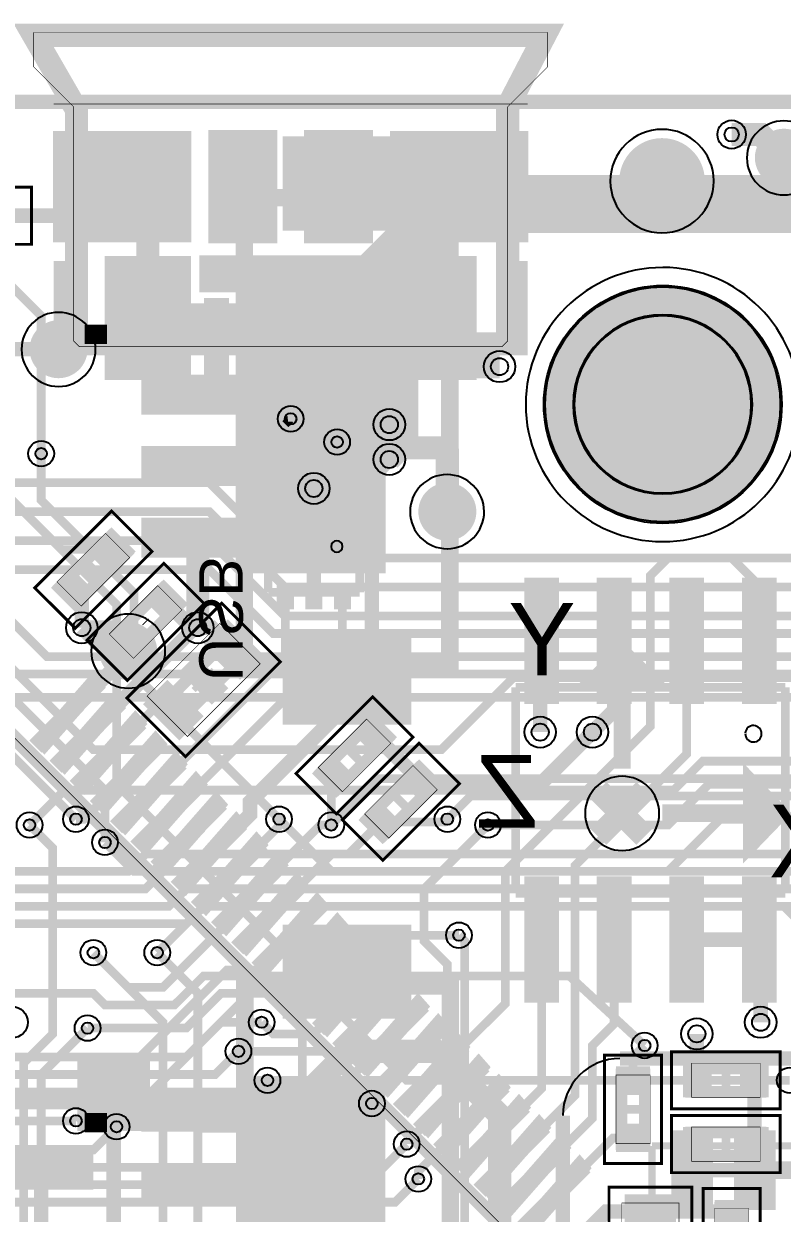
# Model space of a CAD drawing. Extents: x -347 to 2944, y -33 to 1648.
# Drawn here: x 1528 to 2051, y 828 to 1648 of the extents above; entities that cross this region are included whole.
import ezdxf

# ---------------------------------------------------------------- set-up
doc = ezdxf.new("R2010")
doc.units = 9
for name, color, linetype, true_color in [('BoardOutline', 7, 'Continuous', 0xff00ff), ('BottomLayer', 7, 'Continuous', 0x0000ff), ('BottomPasteMaskLayer', 7, 'Continuous', 0x800000), ('BottomSilkLayer', 7, 'Continuous', 0x808000), ('BottomSolderMaskLayer', 7, 'Continuous', 0xaa00ff), ('Document', 7, 'Continuous', 0xffffff), ('Hole', 7, 'Continuous', 0x222222), ('Inner2', 7, 'Continuous', 0x008000), ('Inner3', 7, 'Continuous', 0x00ff00), ('Multi-Layer', 7, 'Continuous', 0xc0c0c0), ('TopLayer', 7, 'Continuous', 0xff0000), ('TopPasteMaskLayer', 7, 'Continuous', 0x808080), ('TopSilkLayer', 7, 'Continuous', 0xffff00), ('TopSolderMaskLayer', 7, 'Continuous', 0x800080)]:
    doc.layers.add(name, color=color, linetype=linetype, true_color=true_color)
doc.styles.get("Standard").update_dxf_attribs({"font": 'arial.ttf'})

msp = doc.modelspace()

# ---------------------------------------------------------------- hatches: boundary and pattern name
at = {"layer": 'BottomLayer'}
for points in [[(1794.17, 1506.78), (1707.56, 1506.78), (1707.56, 1569.76), (1794.17, 1569.76)], [(1680, 1455.6), (1680, 1428.04), (1609.13, 1428.04), (1609.13, 1455.6)], [(1572, 1424), (1571.85, 1421.59), (1571.42, 1419.21), (1570.7, 1416.91), (1569.71, 1414.7), (1568.46, 1412.64), (1566.97, 1410.73), (1565.26, 1409.03), (1563.36, 1407.54), (1561.29, 1406.29), (1559.09, 1405.3), (1556.78, 1404.58), (1554.41, 1404.14), (1552, 1404), (1552, 1404), (1549.59, 1404.14), (1547.21, 1404.58), (1544.9, 1405.3), (1542.7, 1406.29), (1540.64, 1407.54), (1538.73, 1409.03), (1537.03, 1410.73), (1535.54, 1412.64), (1534.29, 1414.7), (1533.3, 1416.91), (1532.58, 1419.21), (1532.14, 1421.59), (1532, 1424), (1532, 1424), (1532.14, 1426.41), (1532.58, 1428.78), (1533.3, 1431.09), (1534.29, 1433.29), (1535.54, 1435.36), (1537.03, 1437.26), (1538.73, 1438.97), (1540.64, 1440.46), (1542.7, 1441.71), (1544.9, 1442.7), (1547.21, 1443.42), (1549.59, 1443.85), (1552, 1444), (1552, 1444), (1554.41, 1443.85), (1556.78, 1443.42), (1559.09, 1442.7), (1561.29, 1441.71), (1563.36, 1440.46), (1565.26, 1438.97), (1566.97, 1437.26), (1568.46, 1435.36), (1569.71, 1433.29), (1570.7, 1431.09), (1571.42, 1428.78), (1571.85, 1426.41), (1572, 1424)], [(1680, 1406.38), (1680, 1378.82), (1609.13, 1378.82), (1609.13, 1406.38)], [(1680, 1357.17), (1680, 1329.61), (1609.13, 1329.61), (1609.13, 1357.17)], [(1680, 1307.96), (1680, 1280.4), (1609.13, 1280.4), (1609.13, 1307.96)], [(1620, 1216), (1619.85, 1213.59), (1619.42, 1211.21), (1618.7, 1208.91), (1617.71, 1206.7), (1616.46, 1204.64), (1614.97, 1202.74), (1613.26, 1201.03), (1611.36, 1199.54), (1609.29, 1198.29), (1607.09, 1197.3), (1604.78, 1196.58), (1602.41, 1196.14), (1600, 1196), (1600, 1196), (1597.59, 1196.14), (1595.21, 1196.58), (1592.9, 1197.3), (1590.7, 1198.29), (1588.64, 1199.54), (1586.73, 1201.03), (1585.03, 1202.74), (1583.54, 1204.64), (1582.29, 1206.7), (1581.3, 1208.91), (1580.58, 1211.21), (1580.14, 1213.59), (1580, 1216), (1580, 1216), (1580.14, 1218.41), (1580.58, 1220.78), (1581.3, 1223.09), (1582.29, 1225.29), (1583.54, 1227.36), (1585.03, 1229.26), (1586.73, 1230.97), (1588.64, 1232.46), (1590.7, 1233.71), (1592.9, 1234.7), (1595.21, 1235.42), (1597.59, 1235.85), (1600, 1236), (1600, 1236), (1602.41, 1235.85), (1604.78, 1235.42), (1607.09, 1234.7), (1609.29, 1233.71), (1611.36, 1232.46), (1613.26, 1230.97), (1614.97, 1229.26), (1616.46, 1227.36), (1617.71, 1225.29), (1618.7, 1223.09), (1619.42, 1220.78), (1619.85, 1218.41), (1620, 1216)], [(1794.17, 1166.22), (1707.56, 1166.22), (1707.56, 1229.21), (1794.17, 1229.21)], [(1794.17, 963.38), (1707.56, 963.38), (1707.56, 1026.38), (1794.17, 1026.38)], [(1680, 912.2), (1680, 884.64), (1609.13, 884.64), (1609.13, 912.2)], [(1974.91, 832.48), (1974.91, 883.66), (2002.47, 883.66), (2002.47, 832.48)], [(2018.22, 832.48), (2018.22, 883.66), (2045.78, 883.66), (2045.78, 832.48)], [(1575, 845.5), (1465, 845.5), (1465, 874.5), (1575, 874.5)], [(1680, 862.99), (1680, 835.43), (1609.13, 835.43), (1609.13, 862.99)]]:
    msp.add_hatch(color=256, dxfattribs=at).paths.add_polyline_path(points)
at = {"layer": 'BottomPasteMaskLayer'}
for points in [[(1794.17, 1506.78), (1707.56, 1506.78), (1707.56, 1569.76), (1794.17, 1569.76)], [(1794.17, 1166.22), (1707.56, 1166.22), (1707.56, 1229.21), (1794.17, 1229.21)], [(1794.17, 963.38), (1707.56, 963.38), (1707.56, 1026.38), (1794.17, 1026.38)], [(1974.91, 832.48), (1974.91, 883.66), (2002.47, 883.66), (2002.47, 832.48)], [(2018.22, 832.48), (2018.22, 883.66), (2045.78, 883.66), (2045.78, 832.48)], [(1575, 845.5), (1465, 845.5), (1465, 874.5), (1575, 874.5)]]:
    msp.add_hatch(color=256, dxfattribs=at).paths.add_polyline_path(points)
at = {"layer": 'BottomSilkLayer'}
msp.add_hatch(color=256, dxfattribs=at).paths.add_polyline_path([(1565, 935), (1565, 885), (1615, 885), (1615, 935)])
at = {"layer": 'BottomSolderMaskLayer'}
for points in [[(1795.16, 1505.78), (1706.56, 1505.78), (1706.56, 1570.76), (1795.16, 1570.76)], [(1886.47, 1385.95, 1), (2050.53, 1385.95, 1)], [(1795.16, 1165.23), (1706.56, 1165.23), (1706.56, 1230.21), (1795.16, 1230.21)], [(1795.16, 962.38), (1706.56, 962.38), (1706.56, 1027.38), (1795.16, 1027.38)], [(1974.37, 830.62), (1974.37, 885.52), (2003.01, 885.52), (2003.01, 830.62)], [(2017.68, 830.62), (2017.68, 885.52), (2046.32, 885.52), (2046.32, 830.62)], [(1576, 844.5), (1464, 844.5), (1464, 875.5), (1576, 875.5)]]:
    msp.add_hatch(color=256, dxfattribs=at).paths.add_polyline_path(points)
at = {"layer": 'Document'}
for points in [[(1649, 1488.75), (1649, 1463.16), (1774.99, 1463.16), (1774.99, 1488.75)], [(1683.93, 1466.42), (1683.93, 1269.57), (1777.44, 1269.57), (1777.44, 1466.42)], [(1587.31, 1300.28), (1578.83, 1291.8), (1595.8, 1274.83), (1604.28, 1283.31)], [(1556.2, 1269.17), (1547.71, 1260.68), (1564.68, 1243.71), (1573.17, 1252.2)], [(1631.8, 1238.83), (1640.28, 1247.31), (1623.31, 1264.28), (1614.83, 1255.8)], [(1600.68, 1207.71), (1609.17, 1216.2), (1592.2, 1233.17), (1583.71, 1224.68)], [(1892, 1233), (1878, 1233), (1878, 1193), (1892, 1193)], [(1942, 1233), (1928, 1233), (1928, 1193), (1942, 1193)], [(1992, 1233), (1978, 1233), (1978, 1193), (1992, 1193)], [(2042, 1233), (2028, 1233), (2028, 1193), (2042, 1193)], [(1671.8, 1198.83), (1680.28, 1207.31), (1663.31, 1224.28), (1654.83, 1215.8)], [(1671.8, 1198.83), (1680.28, 1207.31), (1663.31, 1224.28), (1654.83, 1215.8)], [(1657.65, 1179.03), (1668.97, 1190.34), (1646.34, 1212.97), (1635.03, 1201.65)], [(1654.78, 1182.08), (1665.91, 1193.21), (1649.21, 1209.91), (1638.08, 1198.78)], [(1640.68, 1167.71), (1649.17, 1176.2), (1632.2, 1193.17), (1623.71, 1184.68)], [(1540.19, 1145.9), (1569.42, 1175.13), (1561.06, 1183.49), (1531.84, 1154.26)], [(1554.11, 1131.99), (1583.33, 1161.21), (1574.98, 1169.56), (1545.76, 1140.34)], [(1775.8, 1146.83), (1784.28, 1155.31), (1767.31, 1172.28), (1758.82, 1163.8)], [(1568.03, 1118.06), (1597.26, 1147.29), (1588.9, 1155.65), (1559.67, 1126.42)], [(1581.95, 1104.15), (1611.17, 1133.37), (1602.82, 1141.72), (1573.6, 1112.5)], [(1744.68, 1115.71), (1753.17, 1124.2), (1736.2, 1141.17), (1727.71, 1132.68)], [(1807.8, 1114.83), (1816.28, 1123.31), (1799.31, 1140.28), (1790.82, 1131.8)], [(1595.87, 1090.23), (1625.1, 1119.45), (1616.74, 1127.81), (1587.51, 1098.58)], [(1609.79, 1076.31), (1639.01, 1105.53), (1630.66, 1113.89), (1601.44, 1084.66)], [(1776.68, 1083.71), (1785.17, 1092.2), (1768.2, 1109.17), (1759.71, 1100.68)], [(1623.71, 1062.39), (1652.93, 1091.61), (1644.58, 1099.97), (1615.35, 1070.74)], [(1637.63, 1048.47), (1666.85, 1077.69), (1658.5, 1086.05), (1629.27, 1056.82)], [(1651.55, 1034.55), (1680.77, 1063.77), (1672.42, 1072.13), (1643.19, 1042.9)], [(1665.46, 1020.63), (1694.69, 1049.86), (1686.34, 1058.21), (1657.11, 1028.98)], [(1679.39, 1006.71), (1708.61, 1035.93), (1700.25, 1044.29), (1671.03, 1015.07)], [(1892, 1047), (1878, 1047), (1878, 1007), (1892, 1007)], [(1942, 1047), (1928, 1047), (1928, 1007), (1942, 1007)], [(1992, 1047), (1978, 1047), (1978, 1007), (1992, 1007)], [(2042, 1047), (2028, 1047), (2028, 1007), (2042, 1007)], [(1693.3, 992.79), (1722.53, 1022.02), (1714.18, 1030.37), (1684.95, 1001.14)], [(1707.23, 978.87), (1736.45, 1008.1), (1728.09, 1016.45), (1698.87, 987.23)], [(1721.14, 964.95), (1750.37, 994.18), (1742.02, 1002.53), (1712.79, 973.31)], [(1735.06, 951.03), (1764.29, 980.26), (1755.93, 988.61), (1726.71, 959.39)], [(1748.98, 937.11), (1778.21, 966.34), (1769.85, 974.69), (1740.63, 945.47)], [(1762.9, 923.19), (1792.13, 952.42), (1783.77, 960.77), (1754.55, 931.55)], [(1776.82, 909.28), (1806.05, 938.5), (1797.69, 946.85), (1768.47, 917.63)], [(1790.74, 895.35), (1819.97, 924.58), (1811.61, 932.94), (1782.38, 903.71)], [(1960, 916), (1960, 928), (1936, 928), (1936, 916)], [(1996, 932), (1984, 932), (1984, 908), (1996, 908)], [(2040, 932), (2028, 932), (2028, 908), (2040, 908)], [(1683.93, 923.03), (1683.93, 676.97), (1777.24, 676.97), (1777.24, 923.03)], [(1804.66, 881.44), (1833.88, 910.66), (1825.53, 919.01), (1796.31, 889.79)], [(1818.58, 867.51), (1847.81, 896.74), (1839.45, 905.1), (1810.22, 875.87)], [(1832.5, 853.6), (1861.72, 882.82), (1853.37, 891.18), (1824.15, 861.95)], [(1996, 888), (1984, 888), (1984, 864), (1996, 864)], [(2040, 888), (2028, 888), (2028, 864), (2040, 864)], [(1960, 872), (1960, 884), (1936, 884), (1936, 872)], [(1846.42, 839.68), (1875.64, 868.9), (1867.29, 877.26), (1838.06, 848.03)], [(1860.34, 825.76), (1889.56, 854.98), (1881.21, 863.34), (1851.98, 834.11)], [(1874.26, 811.84), (1903.48, 841.06), (1895.13, 849.42), (1865.9, 820.19)], [(2028, 824), (2028, 836), (2004, 836), (2004, 824)]]:
    msp.add_hatch(color=256, dxfattribs=at).paths.add_polyline_path(points)
at = {"layer": 'Multi-Layer'}
msp.add_hatch(color=256, dxfattribs=at).paths.add_polyline_path([(1887.47, 1385.95, 1), (2049.53, 1385.95, 1)])
at = {"layer": 'TopLayer'}
for points in [[(2032, 1556), (2032.14, 1558.41), (2032.58, 1560.78), (2033.3, 1563.09), (2034.29, 1565.29), (2035.54, 1567.36), (2037.03, 1569.26), (2038.73, 1570.97), (2040.63, 1572.46), (2042.7, 1573.71), (2044.9, 1574.7), (2047.21, 1575.42), (2049.59, 1575.85), (2052, 1576), (2052, 1576), (2054.41, 1575.85), (2056.78, 1575.42), (2059.09, 1574.7), (2061.29, 1573.71), (2063.36, 1572.46), (2065.26, 1570.97), (2066.97, 1569.26), (2068.46, 1567.36), (2069.7, 1565.29), (2070.7, 1563.09), (2071.41, 1560.78), (2071.85, 1558.41), (2072, 1556), (2072, 1556), (2071.85, 1553.59), (2071.41, 1551.21), (2070.7, 1548.9), (2069.7, 1546.7), (2068.46, 1544.64), (2066.97, 1542.73), (2065.26, 1541.03), (2063.36, 1539.54), (2061.29, 1538.29), (2059.09, 1537.3), (2056.78, 1536.58), (2054.41, 1536.14), (2052, 1536), (2052, 1536), (2049.59, 1536.14), (2047.21, 1536.58), (2044.9, 1537.3), (2042.7, 1538.29), (2040.63, 1539.54), (2038.73, 1541.03), (2037.03, 1542.73), (2035.54, 1544.64), (2034.29, 1546.7), (2033.3, 1548.9), (2032.58, 1551.21), (2032.14, 1553.59), (2032, 1556)], [(1549.11, 1573.4), (1642.61, 1573.4), (1642.61, 1498.6), (1549.11, 1498.6)], [(1702.15, 1573.4), (1702.15, 1498.6), (1655.89, 1498.6), (1655.89, 1573.4)], [(1768.1, 1573.4), (1768.1, 1498.6), (1721.84, 1498.6), (1721.84, 1573.4)], [(1781.39, 1573.4), (1874.89, 1573.4), (1874.89, 1498.6), (1781.39, 1498.6)], [(1938.47, 1540), (1938.68, 1543.56), (1939.33, 1547.06), (1940.39, 1550.47), (1941.85, 1553.72), (1943.7, 1556.77), (1945.89, 1559.58), (1948.42, 1562.1), (1951.22, 1564.3), (1954.27, 1566.14), (1957.53, 1567.61), (1960.93, 1568.67), (1964.44, 1569.31), (1968, 1569.52), (1968, 1569.52), (1971.56, 1569.31), (1975.06, 1568.67), (1978.47, 1567.61), (1981.72, 1566.14), (1984.77, 1564.3), (1987.58, 1562.1), (1990.1, 1559.58), (1992.3, 1556.77), (1994.14, 1553.72), (1995.6, 1550.47), (1996.67, 1547.06), (1997.31, 1543.56), (1997.52, 1540), (1997.52, 1540), (1997.31, 1536.44), (1996.67, 1532.93), (1995.6, 1529.53), (1994.14, 1526.27), (1992.3, 1523.22), (1990.1, 1520.42), (1987.58, 1517.9), (1984.77, 1515.7), (1981.72, 1513.85), (1978.47, 1512.39), (1975.06, 1511.33), (1971.56, 1510.68), (1968, 1510.47), (1968, 1510.47), (1964.44, 1510.68), (1960.93, 1511.33), (1957.53, 1512.39), (1954.27, 1513.85), (1951.22, 1515.7), (1948.42, 1517.9), (1945.89, 1520.42), (1943.7, 1523.22), (1941.85, 1526.27), (1940.39, 1529.53), (1939.33, 1532.93), (1938.68, 1536.44), (1938.47, 1540)], [(1642.61, 1486.79), (1642.61, 1404.11), (1584.53, 1404.11), (1584.53, 1486.79)], [(1839.46, 1486.79), (1839.46, 1404.11), (1781.38, 1404.11), (1781.38, 1486.79)], [(1652.15, 1459.23), (1669.48, 1459.23), (1669.48, 1392.3), (1652.15, 1392.3)], [(1677.74, 1459.23), (1695.07, 1459.23), (1695.07, 1392.3), (1677.74, 1392.3)], [(1703.34, 1459.23), (1720.66, 1459.23), (1720.66, 1392.3), (1703.34, 1392.3)], [(1728.93, 1459.23), (1746.25, 1459.23), (1746.25, 1392.3), (1728.93, 1392.3)], [(1754.52, 1459.23), (1771.84, 1459.23), (1771.84, 1392.3), (1754.52, 1392.3)], [(1820, 1332), (1822.41, 1331.85), (1824.78, 1331.42), (1827.09, 1330.7), (1829.29, 1329.71), (1831.36, 1328.46), (1833.26, 1326.97), (1834.97, 1325.26), (1836.46, 1323.36), (1837.71, 1321.29), (1838.7, 1319.09), (1839.42, 1316.78), (1839.85, 1314.41), (1840, 1312), (1840, 1312), (1839.85, 1309.59), (1839.42, 1307.21), (1838.7, 1304.91), (1837.71, 1302.7), (1836.46, 1300.64), (1834.97, 1298.73), (1833.26, 1297.03), (1831.36, 1295.54), (1829.29, 1294.29), (1827.09, 1293.3), (1824.78, 1292.58), (1822.41, 1292.14), (1820, 1292), (1820, 1292), (1817.59, 1292.14), (1815.21, 1292.58), (1812.9, 1293.3), (1810.7, 1294.29), (1808.64, 1295.54), (1806.73, 1297.03), (1805.03, 1298.73), (1803.54, 1300.64), (1802.29, 1302.7), (1801.3, 1304.91), (1800.58, 1307.21), (1800.14, 1309.59), (1800, 1312), (1800, 1312), (1800.14, 1314.41), (1800.58, 1316.78), (1801.3, 1319.09), (1802.29, 1321.29), (1803.54, 1323.36), (1805.03, 1325.26), (1806.73, 1326.97), (1808.64, 1328.46), (1810.7, 1329.71), (1812.9, 1330.7), (1815.21, 1331.42), (1817.59, 1331.85), (1820, 1332)], [(1714.22, 1297.71), (1702.41, 1297.71), (1702.41, 1315.43), (1714.22, 1315.43)], [(1733.9, 1297.71), (1722.09, 1297.71), (1722.09, 1315.43), (1733.9, 1315.43)], [(1753.59, 1297.71), (1741.78, 1297.71), (1741.78, 1315.43), (1753.59, 1315.43)], [(1605.23, 1284.52), (1591.31, 1270.61), (1574.6, 1287.31), (1588.52, 1301.23)], [(1577.39, 1256.69), (1563.47, 1242.77), (1546.77, 1259.47), (1560.69, 1273.39)], [(1610.6, 1251.31), (1624.52, 1265.23), (1641.23, 1248.52), (1627.31, 1234.61)], [(1897, 1179.5), (1873, 1179.5), (1873, 1266.5), (1897, 1266.5)], [(1947, 1179.5), (1923, 1179.5), (1923, 1266.5), (1947, 1266.5)], [(1997, 1179.5), (1973, 1179.5), (1973, 1266.5), (1997, 1266.5)], [(2047, 1179.5), (2023, 1179.5), (2023, 1266.5), (2047, 1266.5)], [(1714.22, 1244.56), (1702.41, 1244.56), (1702.41, 1262.28), (1714.22, 1262.28)], [(1733.9, 1244.56), (1722.09, 1244.56), (1722.09, 1262.28), (1733.9, 1262.28)], [(1753.59, 1244.56), (1741.78, 1244.56), (1741.78, 1262.28), (1753.59, 1262.28)], [(1582.77, 1223.47), (1596.69, 1237.39), (1613.39, 1220.69), (1599.47, 1206.77)], [(1652, 1221.05), (1668.7, 1237.76), (1693.75, 1212.7), (1677.05, 1196)], [(1534.76, 1156.9), (1576.51, 1198.65), (1584.58, 1190.58), (1542.83, 1148.82)], [(1610.24, 1179.29), (1626.94, 1196), (1652, 1170.94), (1635.29, 1154.24)], [(1548.68, 1142.98), (1590.43, 1184.74), (1598.51, 1176.66), (1556.75, 1134.9)], [(1754.6, 1159.31), (1768.52, 1173.23), (1785.23, 1156.53), (1771.31, 1142.61)], [(1562.6, 1129.06), (1604.35, 1170.82), (1612.43, 1162.74), (1570.67, 1120.99)], [(1576.51, 1115.14), (1618.27, 1156.89), (1626.35, 1148.82), (1584.59, 1107.07)], [(1590.43, 1101.22), (1632.19, 1142.97), (1640.26, 1134.9), (1598.51, 1093.14)], [(1726.77, 1131.47), (1740.69, 1145.39), (1757.39, 1128.69), (1743.47, 1114.77)], [(1786.6, 1127.31), (1800.52, 1141.23), (1817.23, 1124.53), (1803.31, 1110.61)], [(1604.36, 1087.3), (1646.11, 1129.06), (1654.18, 1120.98), (1612.43, 1079.22)], [(1618.27, 1073.39), (1660.03, 1115.14), (1668.11, 1107.07), (1626.35, 1065.32)], [(1758.77, 1099.47), (1772.69, 1113.39), (1789.39, 1096.69), (1775.47, 1082.77)], [(1632.2, 1059.47), (1673.95, 1101.22), (1682.02, 1093.15), (1640.27, 1051.39)], [(1646.12, 1045.55), (1687.87, 1087.31), (1695.95, 1079.23), (1654.19, 1037.47)], [(1660.04, 1031.63), (1701.79, 1073.38), (1709.87, 1065.31), (1668.11, 1023.56)], [(1673.95, 1017.71), (1715.71, 1059.46), (1723.79, 1051.39), (1682.03, 1009.63)], [(1897, 973.5), (1873, 973.5), (1873, 1060.5), (1897, 1060.5)], [(1947, 973.5), (1923, 973.5), (1923, 1060.5), (1947, 1060.5)], [(1997, 973.5), (1973, 973.5), (1973, 1060.5), (1997, 1060.5)], [(2047, 973.5), (2023, 973.5), (2023, 1060.5), (2047, 1060.5)], [(1687.88, 1003.79), (1729.63, 1045.55), (1737.7, 1037.47), (1695.95, 995.72)], [(1701.79, 989.87), (1743.55, 1031.62), (1751.62, 1023.55), (1709.87, 981.8)], [(1715.71, 975.95), (1757.47, 1017.7), (1765.54, 1009.63), (1723.79, 967.88)], [(1729.64, 962.03), (1771.39, 1003.79), (1779.46, 995.71), (1737.71, 953.95)], [(1743.56, 948.11), (1785.31, 989.87), (1793.39, 981.79), (1751.63, 940.04)], [(1757.46, 934.19), (1799.22, 975.94), (1807.3, 967.87), (1765.54, 926.12)], [(1771.38, 920.27), (1813.14, 962.02), (1821.21, 953.95), (1779.46, 912.19)], [(1785.3, 906.35), (1827.06, 948.11), (1835.13, 940.03), (1793.38, 898.27)], [(1799.23, 892.43), (1840.98, 934.18), (1849.05, 926.11), (1807.3, 884.36)], [(1936.19, 909.84), (1936.19, 929.53), (1959.81, 929.53), (1959.81, 909.84)], [(2002.15, 908.19), (1982.47, 908.19), (1982.47, 931.81), (2002.15, 931.81)], [(2041.52, 908.19), (2021.84, 908.19), (2021.84, 931.81), (2041.52, 931.81)], [(1813.14, 878.51), (1854.9, 920.26), (1862.98, 912.19), (1821.22, 870.43)], [(1827.07, 864.59), (1868.82, 906.35), (1876.89, 898.27), (1835.14, 856.51)], [(1840.99, 850.67), (1882.74, 892.43), (1890.82, 884.35), (1849.06, 842.6)], [(1936.19, 870.47), (1936.19, 890.16), (1959.81, 890.16), (1959.81, 870.47)], [(2002.15, 864.19), (1982.47, 864.19), (1982.47, 887.81), (2002.15, 887.81)], [(2041.52, 864.19), (2021.84, 864.19), (2021.84, 887.81), (2041.52, 887.81)], [(1854.9, 836.76), (1896.66, 878.51), (1904.74, 870.44), (1862.98, 828.68)], [(1868.82, 822.84), (1910.58, 864.6), (1918.65, 856.52), (1876.9, 814.76)], [(1942.28, 817.71), (1942.28, 841.34), (1977.71, 841.34), (1977.71, 817.71)], [(2004.18, 817.84), (2004.18, 837.53), (2027.81, 837.53), (2027.81, 817.84)]]:
    msp.add_hatch(color=256, dxfattribs=at).paths.add_polyline_path(points)
at = {"layer": 'TopPasteMaskLayer'}
for points in [[(1549.11, 1573.4), (1642.61, 1573.4), (1642.61, 1498.6), (1549.11, 1498.6)], [(1702.15, 1573.4), (1702.15, 1498.6), (1655.89, 1498.6), (1655.89, 1573.4)], [(1768.1, 1573.4), (1768.1, 1498.6), (1721.84, 1498.6), (1721.84, 1573.4)], [(1781.39, 1573.4), (1874.89, 1573.4), (1874.89, 1498.6), (1781.39, 1498.6)], [(1642.61, 1486.79), (1642.61, 1404.11), (1584.53, 1404.11), (1584.53, 1486.79)], [(1839.46, 1486.79), (1839.46, 1404.11), (1781.38, 1404.11), (1781.38, 1486.79)], [(1534.76, 1156.9), (1576.51, 1198.65), (1584.58, 1190.58), (1542.83, 1148.82)], [(1548.68, 1142.98), (1590.43, 1184.74), (1598.51, 1176.66), (1556.75, 1134.9)], [(1562.6, 1129.06), (1604.35, 1170.82), (1612.43, 1162.74), (1570.67, 1120.99)], [(1576.51, 1115.14), (1618.27, 1156.89), (1626.35, 1148.82), (1584.59, 1107.07)], [(1590.43, 1101.22), (1632.19, 1142.97), (1640.26, 1134.9), (1598.51, 1093.14)], [(1604.36, 1087.3), (1646.11, 1129.06), (1654.18, 1120.98), (1612.43, 1079.22)], [(1618.27, 1073.39), (1660.03, 1115.14), (1668.11, 1107.07), (1626.35, 1065.32)], [(1632.2, 1059.47), (1673.95, 1101.22), (1682.02, 1093.15), (1640.27, 1051.39)], [(1646.12, 1045.55), (1687.87, 1087.31), (1695.95, 1079.23), (1654.19, 1037.47)], [(1660.04, 1031.63), (1701.79, 1073.38), (1709.87, 1065.31), (1668.11, 1023.56)], [(1673.95, 1017.71), (1715.71, 1059.46), (1723.79, 1051.39), (1682.03, 1009.63)], [(1687.88, 1003.79), (1729.63, 1045.55), (1737.7, 1037.47), (1695.95, 995.72)], [(1701.79, 989.87), (1743.55, 1031.62), (1751.62, 1023.55), (1709.87, 981.8)], [(1715.71, 975.95), (1757.47, 1017.7), (1765.54, 1009.63), (1723.79, 967.88)], [(1729.64, 962.03), (1771.39, 1003.79), (1779.46, 995.71), (1737.71, 953.95)], [(1743.56, 948.11), (1785.31, 989.87), (1793.39, 981.79), (1751.63, 940.04)], [(1757.46, 934.19), (1799.22, 975.94), (1807.3, 967.87), (1765.54, 926.12)], [(1771.38, 920.27), (1813.14, 962.02), (1821.21, 953.95), (1779.46, 912.19)], [(1785.3, 906.35), (1827.06, 948.11), (1835.13, 940.03), (1793.38, 898.27)], [(1799.23, 892.43), (1840.98, 934.18), (1849.05, 926.11), (1807.3, 884.36)], [(1813.14, 878.51), (1854.9, 920.26), (1862.98, 912.19), (1821.22, 870.43)], [(1827.07, 864.59), (1868.82, 906.35), (1876.89, 898.27), (1835.14, 856.51)], [(1840.99, 850.67), (1882.74, 892.43), (1890.82, 884.35), (1849.06, 842.6)], [(1854.9, 836.76), (1896.66, 878.51), (1904.74, 870.44), (1862.98, 828.68)], [(1868.82, 822.84), (1910.58, 864.6), (1918.65, 856.52), (1876.9, 814.76)]]:
    msp.add_hatch(color=256, dxfattribs=at).paths.add_polyline_path(points)
at = {"layer": 'TopSilkLayer'}
for points in [[(1569.77, 1282.47), (1565.52, 1278.23), (1582.23, 1261.52), (1586.47, 1265.77)], [(1762.23, 1133.52), (1766.47, 1137.77), (1749.77, 1154.47), (1745.52, 1150.23)], [(1794.23, 1101.52), (1798.47, 1105.77), (1781.77, 1122.47), (1777.52, 1118.23)], [(2015, 931.81), (2009, 931.81), (2009, 908.19), (2015, 908.19)], [(1959.81, 897), (1959.81, 903), (1936.19, 903), (1936.19, 897)], [(2015, 887.81), (2009, 887.81), (2009, 864.19), (2015, 864.19)]]:
    msp.add_hatch(color=256, dxfattribs=at).paths.add_polyline_path(points)
at = {"layer": 'TopSolderMaskLayer'}
for points in [[(1548.11, 1574.4), (1643.61, 1574.4), (1643.61, 1497.6), (1548.11, 1497.6)], [(1702.77, 1575.02), (1702.77, 1496.98), (1655.27, 1496.98), (1655.27, 1575.02)], [(1768.72, 1575.02), (1768.72, 1496.98), (1721.22, 1496.98), (1721.22, 1575.02)], [(1780.39, 1574.4), (1875.89, 1574.4), (1875.89, 1497.6), (1780.39, 1497.6)], [(1643.31, 1488.21), (1643.31, 1402.69), (1583.83, 1402.69), (1583.83, 1488.21)], [(1840.16, 1488.21), (1840.16, 1402.69), (1780.68, 1402.69), (1780.68, 1488.21)], [(1886.47, 1385.95, 1), (2050.53, 1385.95, 1)], [(1533.91, 1153.95), (1577.08, 1203.02), (1585.43, 1193.53), (1542.26, 1144.46)], [(1547.83, 1140.03), (1591, 1189.1), (1599.35, 1179.61), (1556.18, 1130.54)], [(1561.75, 1126.11), (1604.92, 1175.18), (1613.27, 1165.69), (1570.1, 1116.62)], [(1575.67, 1112.19), (1618.84, 1161.26), (1627.19, 1151.77), (1584.02, 1102.7)], [(1589.59, 1098.27), (1632.76, 1147.34), (1641.11, 1137.85), (1597.94, 1088.78)], [(1603.51, 1084.35), (1646.68, 1133.42), (1655.03, 1123.93), (1611.86, 1074.86)], [(1617.43, 1070.44), (1660.6, 1119.51), (1668.95, 1110.02), (1625.78, 1060.95)], [(1631.35, 1056.52), (1674.52, 1105.59), (1682.87, 1096.1), (1639.7, 1047.03)], [(1645.27, 1042.6), (1688.44, 1091.67), (1696.79, 1082.18), (1653.62, 1033.11)], [(1659.19, 1028.68), (1702.36, 1077.75), (1710.71, 1068.26), (1667.54, 1019.19)], [(1673.11, 1014.76), (1716.28, 1063.83), (1724.63, 1054.34), (1681.46, 1005.27)], [(1687.03, 1000.84), (1730.2, 1049.91), (1738.55, 1040.42), (1695.38, 991.35)], [(1700.95, 986.92), (1744.12, 1035.99), (1752.47, 1026.5), (1709.3, 977.43)], [(1714.87, 973), (1758.04, 1022.07), (1766.39, 1012.58), (1723.22, 963.51)], [(1728.79, 959.08), (1771.96, 1008.15), (1780.31, 998.66), (1737.14, 949.59)], [(1742.71, 945.16), (1785.88, 994.23), (1794.23, 984.74), (1751.06, 935.67)], [(1756.62, 931.24), (1799.79, 980.31), (1808.14, 970.82), (1764.97, 921.75)], [(1770.54, 917.32), (1813.71, 966.39), (1822.06, 956.9), (1778.89, 907.83)], [(1784.46, 903.4), (1827.63, 952.47), (1835.98, 942.98), (1792.81, 893.91)], [(1798.38, 889.48), (1841.55, 938.55), (1849.9, 929.06), (1806.73, 879.99)], [(1812.3, 875.56), (1855.47, 924.63), (1863.82, 915.14), (1820.65, 866.07)], [(1826.22, 861.64), (1869.39, 910.71), (1877.74, 901.22), (1834.57, 852.15)], [(1840.14, 847.72), (1883.31, 896.79), (1891.66, 887.3), (1848.49, 838.23)], [(1854.06, 833.81), (1897.23, 882.88), (1905.58, 873.39), (1862.41, 824.32)], [(1867.98, 819.89), (1911.15, 868.96), (1919.5, 859.47), (1876.33, 810.4)]]:
    msp.add_hatch(color=256, dxfattribs=at).paths.add_polyline_path(points)

# ---------------------------------------------------------------- linework, layer by layer
at = {"layer": 'BoardOutline', "const_width": 10}
msp.add_lwpolyline([(1078.55, 1594.48), (2728.34, 1594.48)], dxfattribs=at)
at = {"layer": 'BottomLayer'}
for points, const_width in [([(1644.56, 1441.82), (1710.18, 1441.82), (1780, 1372)], 16), ([(1552, 1424), (1511.75, 1424), (1499.75, 1436)], 10), ([(1644.56, 1392.6), (1695.39, 1392.6), (1712, 1376)], 6), ([(1744, 1360), (1724, 1360), (1707.39, 1343.39), (1644.56, 1343.39)], 6), ([(1644.56, 1294.18), (1648, 1290.75)], 10), ([(1648, 1290.75), (1648, 1232)], 16), ([(1600, 1216), (1600, 1220.16), (1598.08, 1222.08), (1577.92, 1222.08), (1568, 1232)], 10), ([(2236.56, 1197.57), (1865.57, 1197.57), (1816, 1148), (1576, 1148), (1500, 1224), (1496, 1224)], 6), ([(1584, 1084), (1584, 1120), (1504, 1200), (1476, 1200), (1468, 1208), (1416, 1208), (1272, 1064), (1012, 1064), (952, 1004)], 6), ([(1564, 1100), (1512, 1152), (1400, 1152), (1340, 1092), (1340, 920), (1360, 900), (1360, 860)], 6), ([(2554.29, 966.77), (2494.77, 966.77), (2472, 944), (2360, 944), (2337.22, 966.77), (2336, 968), (2176, 1128), (1772, 1128), (1740, 1096)], 6), ([(2554.29, 923.46), (2504.53, 923.46), (2496, 932), (2352, 932), (2168, 1116), (1836, 1116), (1820, 1100)], 6), ([(2554.29, 836.85), (2427.14, 836.85), (2188, 1076), (1612, 1076), (1600, 1064), (1456, 1064), (1452, 1060)], 6), ([(2554.29, 750.23), (2493.76, 750.23), (2180, 1064), (1628, 1064), (1624, 1064), (1612, 1052), (1476, 1052), (1460, 1036), (1392, 1036)], 6), ([(2538.55, 706.93), (2517.07, 706.93), (2172, 1052), (1640, 1052), (1628, 1040), (1492, 1040), (1484, 1032)], 6), ([(1508, 1020), (1516, 1028), (1640, 1028), (1652, 1040), (2164, 1040), (2496, 708), (2496, 680), (2512.37, 663.62), (2554.29, 663.62)], 6), ([(1856, 604), (1856, 896), (1812, 940), (1752, 940), (1704, 892), (1650.99, 892), (1644.56, 898.42)], 16), ([(1988.69, 858.07), (2032, 858.07)], 10), ([(2032, 858.07), (2075.3, 858.07)], 12), ([(1644.56, 849.21), (1702.78, 849.21), (1824, 728), (1824, 528), (1752, 456)], 6)]:
    msp.add_lwpolyline(points, dxfattribs=dict(at, const_width=const_width))
at = {"layer": 'BottomSilkLayer'}
for points, const_width in [([(1821.73, 1528.43), (1821.73, 1207.56), (1680, 1207.56), (1680, 1528.43), (1821.73, 1528.43)], 12), ([(1940.53, 1214.77), (1960.53, 1194.77), (1920.53, 1194.77), (1940.53, 1214.77)], 12), ([(1822.12, 985.04), (1822.12, 614.96), (1680.39, 614.96), (1680.39, 985.04), (1822.12, 985.04)], 12), ([(1590, 905), (1290, 905), (1290, 615), (1590, 615), (1590, 905)], 10)]:
    msp.add_lwpolyline(points, close=True, dxfattribs=dict(at, const_width=const_width))
for points, const_width in [([(1940.53, 1202.77), (1940.53, 1134.77)], 11.81), ([(1968.09, 1104.14), (2049, 1104.14), (2029.7, 1124.14), (2029.7, 1084.14), (2049, 1104.14)], 12), ([(1924, 1120), (1956, 1088)], 16), ([(1924, 1088), (1956, 1120)], 16), ([(1938.97, 935.04), (2125.98, 935.04)], 10), ([(1899.6, 708.66), (1899.6, 895.67)], 10), ([(1961.13, 874.8), (1961.13, 725.2)], 5)]:
    msp.add_lwpolyline(points, dxfattribs=dict(at, const_width=const_width))
for centre, radius, start, end in [((1968.5, 1385.84), 94.49, 0.06973, 359.93027), ((1552, 1423.86), 25.53, 180.3142, 179.6858), ((1600, 1215.86), 25.53, 180.3142, 179.6858), ((1940.53, 1104), 25.59, 0.31346, 359.68654), ((1938.97, 895.67), 39.37, 90, 180)]:
    msp.add_arc(centre, radius, start, end, dxfattribs=at)
at = {"layer": 'BottomSolderMaskLayer'}
for points in [[(1968.51, 1447.72), (1968.49, 1447.72)], [(1968.51, 1324.18), (1968.49, 1324.18)]]:
    msp.add_lwpolyline(points, close=True, dxfattribs=at)
msp.add_circle((1968.5, 1385.95), 82.03, dxfattribs=at)
for centre, start, end in [((1968.49, 1385.95), 90, 270), ((1968.51, 1385.95), 270, 90)]:
    msp.add_arc(centre, 61.77, start, end, dxfattribs=at)
at = {"layer": 'Document'}
for points, const_width in [([(1534.83, 1640.33), (1887.19, 1640.33), (1861.6, 1591.11), (1861.6, 1427.73), (1564.36, 1427.73), (1564.36, 1589.15), (1534.83, 1640.33)], 16), ([(1889.16, 1642.3), (1889.16, 1618.67), (1861.6, 1591.11), (1861.6, 1429.7), (1857.67, 1425.76), (1566.33, 1425.76), (1562.39, 1429.7), (1562.39, 1591.11), (1534.83, 1618.67), (1534.83, 1642.3), (1889.16, 1642.3)], 0.39), ([(1458.6, 1535.68), (1533.4, 1535.68), (1533.4, 1496.31), (1458.6, 1496.31), (1458.6, 1535.68)], 2), ([(1616.36, 1284.52), (1563.47, 1231.63), (1535.63, 1259.47), (1588.52, 1312.36), (1616.36, 1284.52)], 2), ([(1601.05, 1280.35), (1567.65, 1246.94), (1550.94, 1263.65), (1584.35, 1297.05), (1601.05, 1280.35)], 0.39), ([(1571.63, 1223.47), (1624.52, 1276.36), (1652.36, 1248.52), (1599.47, 1195.63), (1571.63, 1223.47)], 2), ([(1586.94, 1227.65), (1620.35, 1261.05), (1637.05, 1244.35), (1603.65, 1210.94), (1586.94, 1227.65)], 0.39), ([(1599.1, 1183.47), (1664.52, 1248.89), (1704.89, 1208.53), (1639.47, 1143.1), (1599.1, 1183.47)], 2), ([(1613.02, 1184.86), (1663.13, 1234.97), (1690.97, 1207.13), (1640.86, 1157.02), (1613.02, 1184.86)], 0.39), ([(1715.63, 1131.47), (1768.52, 1184.36), (1796.36, 1156.53), (1743.47, 1103.63), (1715.63, 1131.47)], 2), ([(1133.74, 764.51), (1133.74, 803.49), (1495.65, 1165.39), (1512.35, 1165.39), (1885.39, 792.35), (1885.39, 775.65), (1512.35, 402.61), (1495.65, 402.61), (1133.74, 764.51)], 0.39), ([(1730.94, 1135.65), (1764.35, 1169.05), (1781.05, 1152.35), (1747.64, 1118.94), (1730.94, 1135.65)], 0.39), ([(1747.63, 1099.47), (1800.52, 1152.36), (1828.36, 1124.53), (1775.47, 1071.63), (1747.63, 1099.47)], 2), ([(1762.94, 1103.65), (1796.35, 1137.05), (1813.05, 1120.35), (1779.64, 1086.94), (1762.94, 1103.65)], 0.39), ([(1928.31, 862.6), (1928.31, 937.4), (1967.68, 937.4), (1967.68, 862.6), (1928.31, 862.6)], 2), ([(2049.4, 900.31), (1974.59, 900.31), (1974.59, 939.68), (2049.4, 939.68), (2049.4, 900.31)], 2), ([(2035.62, 908.19), (1988.37, 908.19), (1988.37, 931.81), (2035.62, 931.81), (2035.62, 908.19)], 0.39), ([(1936.19, 876.38), (1936.19, 923.62), (1959.81, 923.62), (1959.81, 876.38), (1936.19, 876.38)], 0.39), ([(2049.4, 856.31), (1974.59, 856.31), (1974.59, 895.68), (2049.4, 895.68), (2049.4, 856.31)], 2), ([(1372.52, 885), (1372.52, 860), (1340, 860), (1340, 660), (1372.48, 660), (1372.48, 635), (1507.48, 635), (1507.48, 660), (1540, 660), (1540, 860), (1507.48, 860), (1507.48, 885), (1372.52, 885)], 10), ([(2035.62, 864.19), (1988.37, 864.19), (1988.37, 887.81), (2035.62, 887.81), (2035.62, 864.19)], 0.39), ([(1931.45, 753.74), (1931.45, 846.26), (1988.54, 846.26), (1988.54, 753.74), (1931.45, 753.74)], 2), ([(1996.31, 770.6), (1996.31, 845.4), (2035.68, 845.4), (2035.68, 770.6), (1996.31, 770.6)], 2), ([(1940.31, 764.57), (1940.31, 835.43), (1979.68, 835.43), (1979.68, 764.57), (1940.31, 764.57)], 0.39), ([(2004.18, 784.38), (2004.18, 831.62), (2027.81, 831.62), (2027.81, 784.38), (2004.18, 784.38)], 0.39)]:
    msp.add_lwpolyline(points, close=True, dxfattribs=dict(at, const_width=const_width))
for points, const_width in [([(1548.61, 1593.08), (1875.38, 1593.08)], 0.39), ([(1759.49, 1303.62), (1696.5, 1303.62)], 5.91), ([(1584.48, 1291.8), (1556.2, 1263.51)], 8), ([(1595.8, 1280.48), (1567.51, 1252.2)], 8), ([(1592.2, 1227.51), (1620.48, 1255.8)], 8), ([(1759.49, 1256.38), (1696.5, 1256.38)], 5.91), ([(1603.51, 1216.2), (1631.8, 1244.48)], 8), ([(1632.2, 1187.51), (1660.48, 1215.8)], 8), ([(1643.51, 1176.2), (1671.8, 1204.48)], 8), ([(2052.99, 1190.98), (1867, 1190.98)], 6), ([(1736.2, 1135.51), (1764.48, 1163.8)], 8), ([(1747.51, 1124.2), (1775.8, 1152.48)], 8), ([(1768.2, 1103.51), (1796.48, 1131.8)], 8), ([(1779.51, 1092.2), (1807.8, 1120.48)], 8), ([(1867, 1049.01), (2052.99, 1049.01)], 6), ([(2032, 928), (1992, 928)], 8), ([(1940, 880), (1940, 920)], 8), ([(1956, 880), (1956, 920)], 8), ([(2032, 912), (1992, 912)], 8), ([(2032, 884), (1992, 884)], 8), ([(2102.86, 874.8), (1961.13, 874.8)], 5), ([(2032, 868), (1992, 868)], 8), ([(2008, 788), (2008, 828)], 8), ([(2024, 788), (2024, 828)], 8)]:
    msp.add_lwpolyline(points, dxfattribs=dict(at, const_width=const_width))
for centre, radius, start, end in [((1968, 1539.9), 35.65, 0.15268, 359.84732), ((1968.5, 1385.84), 94.49, 0.06973, 359.93027)]:
    msp.add_arc(centre, radius, start, end, dxfattribs=at)
at = {"layer": 'Hole'}
for centre, radius in [((2016, 1572), 4.92), ((1856, 1412), 5.91), ((1712, 1376), 3.94), ((1780, 1372), 5.91), ((1744, 1360), 3.94), ((1540, 1352), 3.94), ((1780, 1348), 5.91), ((1728, 1328), 5.91), ((1568, 1232), 5.91), ((1648, 1232), 5.91), ((1884, 1160), 5.91), ((1920, 1160), 5.91), ((1532, 1096), 3.94), ((1564, 1100), 3.94), ((1704, 1100), 3.94), ((1740, 1096), 3.94), ((1820, 1100), 3.94), ((1848, 1096), 3.94), ((1584, 1084), 3.94), ((1828, 1020), 3.94), ((1576, 1008), 3.94), ((1620, 1008), 3.94), ((1572, 956), 3.94), ((1692, 960), 3.94), ((2036, 960), 5.91), ((1992, 952), 5.91), ((1676, 940), 3.94), ((1956, 944), 3.94), ((1696, 920), 3.94), ((1768, 904), 3.94), ((1564, 892), 3.94), ((1592, 888), 3.94), ((1792, 876), 3.94), ((1800, 852), 3.94)]:
    msp.add_circle(centre, radius, dxfattribs=at)
at = {"layer": 'Inner2'}
for points, const_width in [([(1780, 1348), (1780, 1480), (1824, 1524), (2507.99, 1524), (2563.99, 1468), (2563.99, 1412), (2563.99, 1188)], 40), ([(2108, 1296), (2092, 1280), (1708, 1280), (1656, 1332), (1432, 1332)], 6), ([(1412, 1312), (1656, 1312), (1708, 1260), (2076, 1260)], 6), ([(2112, 1268), (2084, 1240), (1708, 1240), (1656, 1292), (1428, 1292)], 6), ([(1692, 960), (1664, 960), (1640, 936), (1448, 936), (1120, 1264), (616, 1264), (600, 1280)], 6), ([(2148, 1268), (2132, 1252), (2124, 1252), (2100, 1228), (1700, 1228), (1656, 1272), (1444, 1272)], 6), ([(1228, 1264), (1308, 1264), (1320, 1252), (1504, 1252), (1544, 1212), (2112, 1212), (2120, 1204), (2140, 1204), (2148, 1212), (2340, 1212), (2356, 1228)], 6), ([(1676, 940), (1660, 924), (1440, 924), (1112, 1252), (624, 1252), (616, 1244)], 6), ([(1248, 1244), (1308, 1244), (1312, 1240), (1436, 1240), (1476, 1200), (2104, 1200), (2116, 1188), (2144, 1188), (2156, 1200), (2348, 1200), (2356, 1208), (2372, 1208)], 6), ([(1484, 1176), (1492, 1184), (2100, 1184), (2108, 1176), (2152, 1176), (2160, 1184), (2296, 1184), (2320, 1160)], 6), ([(1696, 920), (1688, 912), (1432, 912), (1172, 1172), (1020, 1172)], 6), ([(1532, 1096), (1556, 1120), (1976, 1120), (1996, 1140), (2160, 1140), (2184, 1116), (2228, 1116), (2272, 1072), (2300, 1072), (2308, 1080), (2308, 1096), (2324, 1112)], 6), ([(2503.99, 1088), (2420, 1088), (2416, 1092), (2392, 1092), (2388, 1088), (2336, 1088), (2308, 1060), (2264, 1060), (2220, 1104), (2176, 1104), (2156, 1124), (2000, 1124), (1972, 1096), (1848, 1096)], 6), ([(1704, 1100), (1740, 1064), (1972, 1064), (2008, 1100), (2160, 1100), (2168, 1092), (2204, 1092), (2264, 1032), (2304, 1032), (2320, 1048), (2380, 1048), (2404, 1072), (2396, 1064)], 6), ([(1564, 892), (1432, 892), (1248, 1076), (1048, 1076), (996, 1024), (932, 1024)], 6), ([(1592, 888), (1576, 872), (1432, 872), (1240, 1064), (1056, 1064), (996, 1004)], 6), ([(1768, 904), (1724, 860), (1424, 860), (1232, 1052), (1096, 1052), (1088, 1044)], 6), ([(1620, 1008), (1664, 1052), (2172, 1052), (2180, 1044), (2180, 960), (2172, 952), (2172, 920), (2196, 896)], 6), ([(1792, 876), (1764, 848), (1416, 848), (1224, 1040), (1120, 1040), (1108, 1028)], 6), ([(1576, 1008), (1600, 984), (1624, 984), (1680, 1040), (2052, 1040), (2096, 996)], 6), ([(1800, 852), (1784, 836), (1408, 836), (1224, 1020), (1136, 1020)], 6), ([(1408, 1008), (1464, 1008), (1492, 980), (1576, 980), (1584, 972), (1632, 972), (1652, 992), (1904, 992), (1956, 944)], 6), ([(1572, 956), (1640, 956), (1664, 980), (1732, 980), (1792, 920), (2056, 920)], 6)]:
    msp.add_lwpolyline(points, dxfattribs=dict(at, const_width=const_width))
at = {"layer": 'Inner3', "const_width": 6}
for points in [[(1720, 652), (1720, 996), (1592, 1124), (1592, 1248), (1512, 1328), (1512, 1352)], [(1704, 1100), (1604, 1200), (1604, 1256), (1540, 1320), (1540, 1352)], [(1576, 356), (1576, 396), (1528, 444), (1528, 932), (1548, 952), (1548, 1080), (1532, 1096)], [(1848, 1096), (1804, 1052), (1804, 1016), (1820, 1000), (1820, 808), (1808, 796), (1808, 768), (1820, 760)], [(1828, 788), (1828, 792), (1832, 796), (1832, 1016), (1828, 1020)], [(1624, 668), (1624, 960), (1576, 1008)], [(1648, 668), (1648, 980), (1620, 1008)], [(1576, 472), (1540, 508), (1540, 924), (1572, 956)]]:
    msp.add_lwpolyline(points, dxfattribs=at)
at = {"layer": 'Multi-Layer'}
for points in [[(1968.51, 1446.97), (1968.49, 1446.97)], [(1968.51, 1324.93), (1968.49, 1324.93)]]:
    msp.add_lwpolyline(points, close=True, dxfattribs=at)
for centre, radius in [((2016, 1572), 9.84), ((1968.5, 1385.95), 81.02), ((1856, 1412), 10.82), ((1712, 1376), 8.86), ((1780, 1372), 10.82), ((1744, 1360), 8.86), ((1540, 1352), 8.86), ((1780, 1348), 10.82), ((1728, 1328), 10.82), ((1568, 1232), 10.82), ((1648, 1232), 10.82), ((1884, 1160), 10.82), ((1920, 1160), 10.82), ((1564, 1100), 8.86), ((1704, 1100), 8.86), ((1820, 1100), 8.86), ((1532, 1096), 8.86), ((1740, 1096), 8.86), ((1848, 1096), 8.86), ((1584, 1084), 8.86), ((1828, 1020), 8.86), ((1576, 1008), 8.86), ((1620, 1008), 8.86), ((1520, 960), 10.82), ((1692, 960), 8.86), ((2036, 960), 10.82), ((1572, 956), 8.86), ((1992, 952), 10.82), ((1956, 944), 8.86), ((1676, 940), 8.86), ((1696, 920), 8.86), ((2056, 920), 8.86), ((1768, 904), 8.86), ((1564, 892), 8.86), ((1592, 888), 8.86), ((1792, 876), 8.86), ((1800, 852), 8.86)]:
    msp.add_circle(centre, radius, dxfattribs=at)
for centre, start, end in [((1968.49, 1385.95), 90, 270), ((1968.51, 1385.95), 270, 90)]:
    msp.add_arc(centre, 61.02, start, end, dxfattribs=at)
at = {"layer": 'TopLayer'}
for points, const_width in [([(2016, 1572), (2036, 1572), (2052, 1556)], 16), ([(1575.86, 1516), (1595.86, 1536)], 16), ([(1613.57, 1518.28), (1595.86, 1536)], 10), ([(1810.42, 1518.28), (1828.14, 1536)], 10), ([(1613.57, 1445.45), (1613.57, 1518.28)], 16), ([(1856, 1412), (1843.87, 1412), (1810.42, 1445.45), (1810.42, 1518.28)], 16), ([(1499.75, 1436), (1493.84, 1441.9), (1493.84, 1473.4), (1493.84, 1494.15), (1515.68, 1516), (1575.86, 1516)], 10), ([(1540, 1352), (1540, 1446.93), (1513.52, 1473.4)], 6), ([(1613.57, 1445.45), (1633.26, 1425.76), (1660.82, 1425.76), (1665.26, 1425.76)], 10), ([(1712, 1425.76), (1712, 1376), (1704, 1368), (1704, 1320), (1708.31, 1315.68), (1708.31, 1306.57)], 6), ([(1737.59, 1425.76), (1737.59, 1366.41), (1744, 1360)], 6), ([(1763.18, 1425.76), (1763.18, 1388.82), (1780, 1372)], 16), ([(1780, 1372), (1780, 1348)], 24), ([(1747.68, 1306.57), (1747.68, 1315.68), (1752, 1320), (1752, 1352), (1744, 1360), (1747.68, 1356.31)], 6), ([(1820, 1312), (1820, 1352), (1816, 1356), (1788, 1356), (1780, 1348)], 16), ([(1589.92, 1285.92), (1554.08, 1285.92), (1512, 1328), (1512, 1352)], 5.91), ([(1768, 1280), (1768, 1336), (1780, 1348)], 10), ([(1728, 1306.57), (1728, 1328)], 10), ([(1728, 1253.42), (1728, 1280), (1768, 1280), (1768, 1196), (1684, 1112), (1684, 1103.19), (1657.11, 1076.31)], 10), ([(1810.22, 923.19), (1860, 972.96), (1860, 1064), (1960, 1164), (1960, 1268), (1972, 1280), (2016, 1280), (2035, 1261), (2035, 1223)], 6), ([(1568, 1232), (1568, 1252.16), (1562.08, 1258.08)], 9.84), ([(1615.35, 1118.06), (1708.31, 1211.02), (1708.31, 1253.42)], 6), ([(1625.92, 1249.92), (1643.84, 1232), (1648, 1232), (1657.75, 1232), (1672.88, 1216.88)], 10), ([(1629.27, 1104.14), (1747.68, 1222.55), (1747.68, 1253.42)], 6), ([(1559.67, 1173.74), (1598.08, 1212.14), (1598.08, 1222.08), (1588.16, 1232), (1568, 1232)], 10), ([(1643.84, 1232), (1643.84, 1230.06), (1573.59, 1159.82)], 10), ([(1935, 1223), (1935, 1175), (1920, 1160), (1885.92, 1125.92), (1801.92, 1125.92), (1769.92, 1157.92)], 10), ([(1865.9, 867.51), (1908, 909.61), (1908, 1068), (1985, 1145), (1985, 1223)], 6), ([(1885, 1223), (1884, 1222), (1884, 1160)], 10), ([(1587.51, 1145.9), (1616.73, 1175.12), (1631.12, 1175.12)], 6), ([(1564, 1100), (1569.45, 1100), (1601.43, 1131.98)], 6), ([(1684.95, 1048.47), (1732.48, 1096), (1740, 1096), (1740, 1128), (1742.08, 1130.08)], 6), ([(1671.03, 1062.39), (1704, 1095.35), (1704, 1100)], 6), ([(1698.87, 1034.55), (1740.32, 1076), (1752, 1076), (1774.08, 1098.08), (1818.08, 1098.08), (1820, 1100)], 6), ([(1643.19, 1090.23), (1616.96, 1064), (1604, 1064), (1584, 1084)], 6), ([(1712.79, 1020.63), (1688.16, 996), (1668, 996), (1564, 892)], 6), ([(1740.63, 992.79), (1740.79, 992.79), (1768, 1020), (1828, 1020)], 6), ([(1851.98, 881.43), (1885, 914.45), (1885, 1017)], 6), ([(1879.82, 853.6), (1920, 893.77), (1920, 944), (1935, 959), (1935, 1017)], 6), ([(1985, 1017), (2035, 1017), (2036, 1016), (2036, 960)], 10), ([(1726.71, 1006.71), (1704, 984), (1688, 984), (1592, 888)], 6), ([(1754.55, 978.87), (1727.67, 952), (1700, 952), (1692, 960)], 6), ([(1768.47, 964.95), (1743.51, 940), (1676, 940)], 6), ([(1782.38, 951.03), (1751.35, 920), (1696, 920)], 6), ([(1992.31, 920), (1992, 920), (1992, 952)], 10), ([(1948, 919.68), (1948, 936), (1956, 944)], 6), ([(1796.3, 937.11), (1768, 908.8), (1768, 904)], 6), ([(2031.68, 920), (2031.68, 876)], 9.84), ([(2031.68, 920), (2056, 920)], 6), ([(1824.14, 909.27), (1792, 877.13), (1792, 876)], 6), ([(1838.06, 895.35), (1800, 857.29), (1800, 852)], 6), ([(1893.74, 839.68), (1934.38, 880.31), (1948, 880.31)], 6), ([(1992.31, 876), (1992.31, 833.21), (1996, 829.53)], 10), ([(2016, 827.68), (2014.15, 829.53), (1996, 829.53), (1960, 829.53), (1929.52, 829.53), (1916, 816)], 10)]:
    msp.add_lwpolyline(points, dxfattribs=dict(at, const_width=const_width))
at = {"layer": 'TopLayer', "const_width": 6}
msp.add_lwpolyline([(1712, 1376), (1708.31, 1372.31), (1712, 1376)], close=True, dxfattribs=at)
at = {"layer": 'TopSilkLayer'}
for points, const_width in [([(1574.2, 1425.76), (1554.52, 1425.76), (1554.52, 1484.82)], 12), ([(1849.79, 1425.76), (1869.48, 1425.76), (1869.48, 1484.82)], 12), ([(1696.5, 1303.62), (1696.5, 1256.38)], 5.91), ([(1759.49, 1303.62), (1759.49, 1256.38)], 5.91), ([(1611.72, 1236.28), (1612.28, 1235.72)], 6), ([(1650.58, 1197.41), (1653.41, 1194.58)], 19.68), ([(1867, 1190.98), (1867, 1049.01)], 6), ([(2052.99, 1049.01), (2052.99, 1190.98)], 6)]:
    msp.add_lwpolyline(points, dxfattribs=dict(at, const_width=const_width))
at = {"layer": 'TopSilkLayer', "const_width": 10}
msp.add_lwpolyline([(1135.13, 763.12), (1135.13, 804.88), (1497.04, 1166.78), (1510.96, 1166.78), (1886.78, 790.96), (1886.78, 777.04), (1510.96, 401.22), (1497.04, 401.22), (1135.13, 763.12)], close=True, dxfattribs=at)
at = {"layer": 'TopSilkLayer'}
for centre, radius, start, end in [((2052, 1555.86), 25.53, 0.3142, 359.6858), ((1968.5, 1385.84), 94.49, 0.06973, 359.93027), ((1819.86, 1312), 25.53, 270.3142, 270), ((1743.75, 1287.96), 3.94, 181.3089, 178.6911), ((2030.99, 1158.9), 5.65, 178.97811, 176.44067)]:
    msp.add_arc(centre, radius, start, end, dxfattribs=at)
at = {"layer": 'TopSolderMaskLayer'}
for points in [[(1968.51, 1447.72), (1968.49, 1447.72)], [(1968.51, 1324.18), (1968.49, 1324.18)]]:
    msp.add_lwpolyline(points, close=True, dxfattribs=at)
msp.add_circle((1968.5, 1385.95), 82.03, dxfattribs=at)
for centre, start, end in [((1968.49, 1385.95), 90, 270), ((1968.51, 1385.95), 270, 90)]:
    msp.add_arc(centre, 61.77, start, end, dxfattribs=at)

# ---------------------------------------------------------------- texts
at = {"layer": 'BottomSilkLayer', "text_generation_flag": 2}
for s, height, rotation, p in [('.', 100, 270, (1569.96, 1414.81)), ('USB', 30, 270, (1649, 1195)), ('Y', 50, 360, (1908.53, 1199.14)), ('Z', 50, 360, (1882.36, 1094.26)), ('X', 50, 360, (2088.31, 1059.9)), ('.', 100, 270, (1569.96, 871.42))]:
    msp.add_text(s, height=height, rotation=rotation, dxfattribs=at).set_placement(p)

doc.saveas('drawing.dxf')
